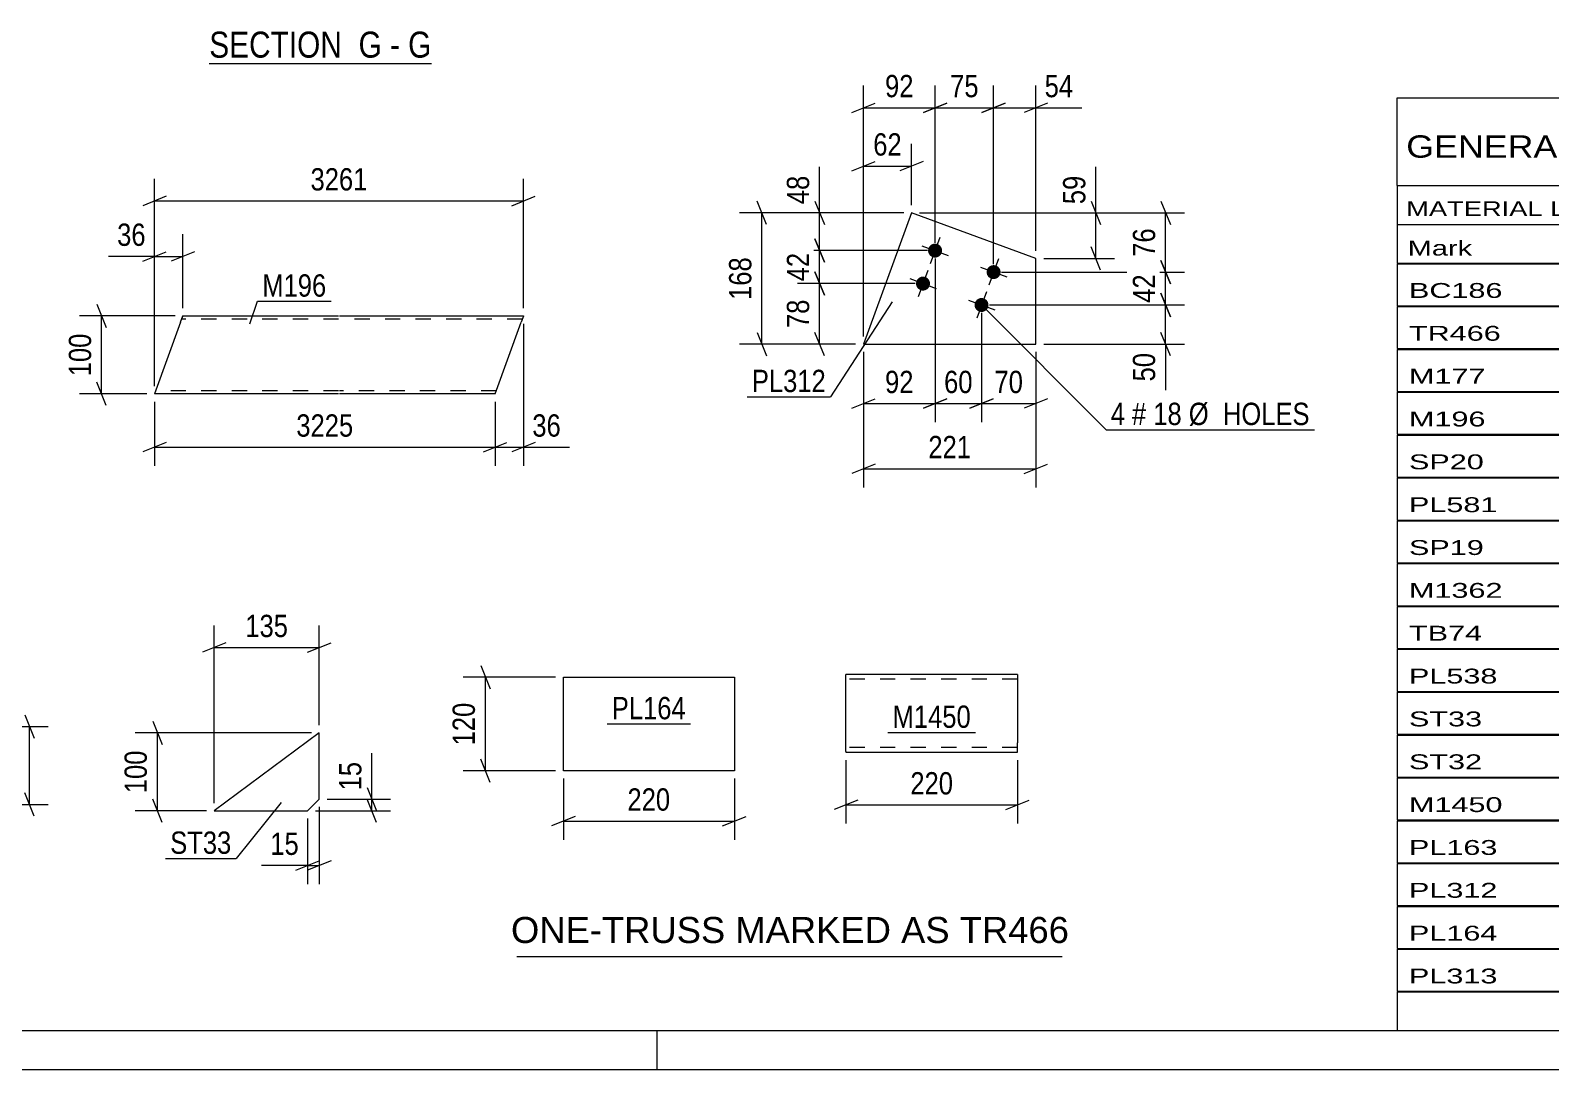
# Model space of a CAD drawing. Header units: millimetres. Extents: x 0 to 841, y 0 to 594.
# Drawn here: x 340.6 to 535.7, y 0 to 133.4 of the extents above; entities that cross this region are included whole.
import ezdxf

# ---------------------------------------------------------------- set-up
doc = ezdxf.new("R2010")
doc.units = ezdxf.units.MM
doc.linetypes.add('DXK_LINE_DOT2', pattern=[3.9198, 1.9599, -1.9599])
doc.styles.add('Arial', font='ARIAL.TTF', dxfattribs={"height": 0.2})
doc.styles.add('Arial Narrow', font='ARIALN.TTF', dxfattribs={"height": 0.2})

# ---------------------------------------------------------------- blocks, each defined once
blk = doc.blocks.new('Unknown-318887585-1133 - 12244')
at = {"color": 5, "linetype": 'Continuous'}
for p, q in [((5, 5), (836, 5)), ((421, 0), (421, 5)), ((0, 0), (841, 0))]:
    blk.add_line(p, q, dxfattribs=at)
blk = doc.blocks.new('Unknown-318887585-17 - 6443')
at = {"color": 6, "linetype": 'Continuous'}
blk.add_line((363.52, 129.15), (392.02, 129.15), dxfattribs=at)
at = {"color": 0, "linetype": 'Continuous'}
for points in [[(381.63, 129.9), (381.63, 133.4), (363.52, 133.4), (363.52, 129.9)], [(385.66, 129.9), (385.66, 133.4), (382.68, 133.4), (382.68, 129.9)], [(387.99, 129.9), (387.99, 133.4), (386.71, 133.4), (386.71, 129.9)], [(392.02, 129.9), (392.02, 133.4), (389.04, 133.4), (389.04, 129.9)]]:
    blk.add_wipeout(points, dxfattribs=at)
at = {"color": 7, "linetype": 'Continuous', "style": 'Arial Narrow'}
for s, p in [('SECTION ', (363.52, 129.9)), ('G', (382.68, 129.9)), ('G', (389.04, 129.9)), ('-', (386.71, 129.9))]:
    blk.add_text(s, height=3.34, dxfattribs=at).set_placement(p)
blk = doc.blocks.new('Part-318887585-7653 - 7649')
at = {"color": 2, "linetype": 'Continuous'}
for p, q in [((467.25, 50.73), (445.24, 50.73)), ((445.24, 40.82), (445.24, 50.73)), ((467.25, 50.73), (467.25, 41.93)), ((467.25, 40.73), (467.25, 41.93)), ((445.24, 40.82), (445.24, 40.73)), ((445.24, 40.73), (467.25, 40.73))]:
    blk.add_line(p, q, dxfattribs=at)
at = {"color": 7, "linetype": 'DXK_LINE_DOT2'}
for p, q in [((467.25, 50.13), (445.24, 50.13)), ((445.24, 41.33), (445.24, 41.38)), ((467.25, 41.33), (445.24, 41.33)), ((467.25, 41.38), (467.25, 41.7)), ((467.25, 41.33), (467.25, 41.38))]:
    blk.add_line(p, q, dxfattribs=at)
blk = doc.blocks.new('Part-318887585-3000 - 2984')
at = {"color": 2, "linetype": 'Continuous'}
for p, q in [((359.82, 95.94), (356.48, 86.74)), ((359.82, 95.94), (360.12, 96.74)), ((360.12, 96.74), (380.12, 96.74)), ((380.22, 96.74), (403.86, 96.74)), ((400.22, 86.74), (403.56, 95.94)), ((403.77, 96.5), (403.56, 95.94)), ((403.83, 96.68), (403.77, 96.5)), ((403.86, 96.74), (403.83, 96.68)), ((380.12, 86.74), (356.48, 86.74)), ((400.22, 86.74), (380.22, 86.74))]:
    blk.add_line(p, q, dxfattribs=at)
at = {"color": 7, "linetype": 'DXK_LINE_DOT2'}
for p, q in [((380.12, 96.34), (359.97, 96.34)), ((360.09, 96.68), (360.03, 96.5)), ((360.12, 96.74), (360.09, 96.68)), ((403.71, 96.34), (380.22, 96.34)), ((403.86, 96.74), (403.77, 96.5)), ((380.12, 87.14), (356.62, 87.14)), ((400.36, 87.14), (380.22, 87.14))]:
    blk.add_line(p, q, dxfattribs=at)
blk = doc.blocks.new('Part-318887585-2487 - 2471')
at = {"color": 2, "linetype": 'Continuous'}
for p, q in [((377.64, 43.22), (364.14, 33.22)), ((377.64, 34.72), (377.64, 43.22)), ((364.14, 33.22), (376.14, 33.22)), ((376.14, 33.22), (377.64, 34.72))]:
    blk.add_line(p, q, dxfattribs=at)
blk = doc.blocks.new('Bolt-318887585-12376 - 12374')
at = {"linetype": 'Continuous'}
for points in [[(457.52, 104.82, -1), (455.83, 105.44, -1)], [(455.97, 100.59, -1), (454.28, 101.21, -1)], [(465.03, 102.06, -1), (463.34, 102.68, -1)], [(463.48, 97.84, -1), (461.79, 98.46, -1)]]:
    blk.add_hatch(color=1, dxfattribs=at).paths.add_polyline_path(points)
at = {"color": 1, "linetype": 'Continuous'}
for p, q in [((454.99, 105.75), (458.37, 104.51)), ((457.3, 106.82), (456.06, 103.44)), ((464.81, 104.06), (463.57, 100.68)), ((453.44, 101.53), (456.82, 100.28)), ((455.75, 102.59), (454.51, 99.21)), ((462.5, 102.99), (465.88, 101.75)), ((463.26, 99.84), (462.02, 96.46)), ((460.95, 98.77), (464.33, 97.53))]:
    blk.add_line(p, q, dxfattribs=at)
blk = doc.blocks.new('Part-318887585-12375 - 12374')
at = {"color": 2, "linetype": 'Continuous'}
for p, q in [((453.66, 109.97), (447.48, 93.12)), ((469.62, 104.1), (453.66, 109.97)), ((469.62, 93.12), (469.62, 104.1)), ((447.48, 93.12), (469.62, 93.12))]:
    blk.add_line(p, q, dxfattribs=at)
blk = doc.blocks.new('Part-318887585-13191 - 13190')
at = {"color": 2, "linetype": 'Continuous'}
for p, q in [((408.96, 38.37), (408.96, 50.37)), ((408.96, 50.37), (430.91, 50.37)), ((430.91, 50.37), (430.91, 38.37)), ((430.91, 38.37), (408.96, 38.37))]:
    blk.add_line(p, q, dxfattribs=at)
blk = doc.blocks.new('StraightDimension-318887585-7655 - 7649')
at = {"color": 7, "linetype": 'Continuous'}
for p, q in [((445.24, 39.73), (445.24, 31.57)), ((467.25, 39.73), (467.25, 31.57)), ((446.74, 34.57), (443.74, 33.37)), ((445.24, 33.97), (467.25, 33.97)), ((465.75, 33.37), (468.75, 34.57))]:
    blk.add_line(p, q, dxfattribs=at)
at = {"color": 0}
blk.add_wipeout([(459.59, 34.72), (459.59, 38.92), (452.9, 38.92), (452.9, 34.72)], dxfattribs=at)
at = {"color": 3, "style": 'Arial Narrow'}
blk.add_text('220', height=2.863, dxfattribs=at).set_placement((453.5, 35.32))
blk = doc.blocks.new('StraightDimension-318887585-3027 - 2984')
at = {"color": 7, "linetype": 'Continuous'}
for p, q in [((356.48, 87.74), (356.48, 107.24)), ((360.12, 97.74), (360.12, 107.24)), ((354.98, 103.79), (357.98, 104.99)), ((356.48, 104.39), (360.12, 104.39)), ((361.62, 104.99), (358.62, 103.79))]:
    blk.add_line(p, q, dxfattribs=at)
at = {"color": 0}
blk.add_wipeout([(355.95, 105.14), (355.95, 109.34), (351.09, 109.34), (351.09, 105.14)], dxfattribs=at)
at = {"color": 7, "linetype": 'Continuous'}
blk.add_line((356.48, 104.39), (350.57, 104.39), dxfattribs=at)
blk.add_line((356.48, 104.39), (350.57, 104.39), dxfattribs=at)
at = {"color": 3, "style": 'Arial Narrow'}
blk.add_text('36', height=2.863, dxfattribs=at).set_placement((351.69, 105.74))
blk = doc.blocks.new('StraightDimension-318887585-3003 - 2984')
at = {"color": 7, "linetype": 'Continuous'}
for p, q in [((349.1, 98.24), (350.3, 95.24)), ((359.12, 96.74), (346.85, 96.74)), ((349.7, 86.74), (349.7, 96.74)), ((350.3, 85.24), (349.1, 88.24)), ((355.48, 86.74), (346.85, 86.74))]:
    blk.add_line(p, q, dxfattribs=at)
at = {"color": 0}
blk.add_wipeout([(348.95, 95.08), (344.75, 95.08), (344.75, 88.4), (348.95, 88.4)], dxfattribs=at)
at = {"color": 3, "style": 'Arial Narrow'}
blk.add_text('100', height=2.863, rotation=90.0002, dxfattribs=at).set_placement((348.35, 89))
blk = doc.blocks.new('StraightDimension-318887585-3052 - 2984')
at = {"color": 7, "linetype": 'Continuous'}
for p, q in [((356.48, 85.74), (356.48, 77.5)), ((400.22, 85.74), (400.22, 77.5)), ((357.98, 80.5), (354.98, 79.3)), ((398.72, 79.3), (401.72, 80.5)), ((356.48, 79.9), (400.22, 79.9))]:
    blk.add_line(p, q, dxfattribs=at)
at = {"color": 0}
blk.add_wipeout([(382.6, 80.65), (382.6, 84.85), (374.09, 84.85), (374.09, 80.65)], dxfattribs=at)
at = {"color": 3, "style": 'Arial Narrow'}
blk.add_text('3225', height=2.863, dxfattribs=at).set_placement((374.69, 81.25))
blk = doc.blocks.new('StraightDimension-318887585-3040 - 2984')
at = {"color": 7, "linetype": 'Continuous'}
for p, q in [((403.86, 95.74), (403.86, 77.5)), ((400.22, 85.74), (400.22, 77.5)), ((398.72, 79.3), (401.72, 80.5)), ((405.36, 80.5), (402.36, 79.3)), ((400.22, 79.9), (403.86, 79.9))]:
    blk.add_line(p, q, dxfattribs=at)
at = {"color": 0}
blk.add_wipeout([(409.24, 80.65), (409.24, 84.85), (404.38, 84.85), (404.38, 80.65)], dxfattribs=at)
at = {"color": 7, "linetype": 'Continuous'}
blk.add_line((403.86, 79.9), (409.76, 79.9), dxfattribs=at)
blk.add_line((403.86, 79.9), (409.76, 79.9), dxfattribs=at)
at = {"color": 3, "style": 'Arial Narrow'}
blk.add_text('36', height=2.863, dxfattribs=at).set_placement((404.98, 81.25))
blk = doc.blocks.new('StraightDimension-318887585-3016 - 2984')
at = {"color": 7, "linetype": 'Continuous'}
for p, q in [((356.48, 87.74), (356.48, 114.35)), ((403.86, 97.74), (403.86, 114.35)), ((357.98, 112.1), (354.98, 110.9)), ((356.48, 111.5), (403.86, 111.5)), ((402.36, 110.9), (405.36, 112.1))]:
    blk.add_line(p, q, dxfattribs=at)
at = {"color": 0}
blk.add_wipeout([(384.42, 112.25), (384.42, 116.45), (375.91, 116.45), (375.91, 112.25)], dxfattribs=at)
at = {"color": 3, "style": 'Arial Narrow'}
blk.add_text('3261', height=2.863, dxfattribs=at).set_placement((376.51, 112.85))
blk = doc.blocks.new('StraightDimension-318887585-2594 - 2543')
at = {"color": 7, "linetype": 'Continuous'}
for p, q in [((339.83, 45.53), (341.03, 42.53)), ((320.97, 44.03), (342.83, 44.03)), ((340.43, 34.03), (340.43, 44.03)), ((341.03, 32.53), (339.83, 35.53)), ((333.06, 34.03), (342.83, 34.03))]:
    blk.add_line(p, q, dxfattribs=at)
at = {"color": 0}
blk.add_wipeout([(339.68, 42.37), (335.48, 42.37), (335.48, 35.68), (339.68, 35.68)], dxfattribs=at)
at = {"color": 3, "style": 'Arial Narrow'}
blk.add_text('100', height=2.863, rotation=90.0002, dxfattribs=at).set_placement((339.08, 36.28))
blk = doc.blocks.new('StraightDimension-318887585-2489 - 2471')
at = {"color": 7, "linetype": 'Continuous'}
for p, q in [((377.64, 33.72), (377.64, 23.81)), ((376.14, 32.22), (376.14, 23.81)), ((374.64, 25.61), (377.64, 26.81)), ((379.14, 26.81), (376.14, 25.61)), ((376.14, 26.21), (377.64, 26.21))]:
    blk.add_line(p, q, dxfattribs=at)
at = {"color": 0}
blk.add_wipeout([(375.61, 26.96), (375.61, 31.16), (370.75, 31.16), (370.75, 26.96)], dxfattribs=at)
at = {"color": 7, "linetype": 'Continuous'}
blk.add_line((376.14, 26.21), (370.23, 26.21), dxfattribs=at)
blk.add_line((376.14, 26.21), (370.23, 26.21), dxfattribs=at)
at = {"color": 3, "style": 'Arial Narrow'}
blk.add_text('15', height=2.863, dxfattribs=at).set_placement((371.35, 27.56))
blk = doc.blocks.new('StraightDimension-318887585-2528 - 2471')
at = {"color": 7, "linetype": 'Continuous'}
for p, q in [((383.79, 36.22), (384.99, 33.22)), ((377.14, 33.22), (386.79, 33.22)), ((378.64, 34.72), (386.79, 34.72)), ((384.99, 31.72), (383.79, 34.72)), ((384.39, 33.22), (384.39, 34.72))]:
    blk.add_line(p, q, dxfattribs=at)
at = {"color": 0}
blk.add_wipeout([(383.64, 40.1), (379.44, 40.1), (379.44, 35.24), (383.64, 35.24)], dxfattribs=at)
at = {"color": 7, "linetype": 'Continuous'}
blk.add_line((384.39, 34.72), (384.39, 40.63), dxfattribs=at)
blk.add_line((384.39, 34.72), (384.39, 40.63), dxfattribs=at)
at = {"color": 3, "style": 'Arial Narrow'}
blk.add_text('15', height=2.863, rotation=90.0002, dxfattribs=at).set_placement((383.04, 35.84))
blk = doc.blocks.new('StraightDimension-318887585-2504 - 2471')
at = {"color": 7, "linetype": 'Continuous'}
for p, q in [((364.14, 34.22), (364.14, 57.02)), ((377.64, 44.22), (377.64, 57.02)), ((365.64, 54.77), (362.64, 53.57)), ((376.14, 53.57), (379.14, 54.77)), ((364.14, 54.17), (377.64, 54.17))]:
    blk.add_line(p, q, dxfattribs=at)
at = {"color": 0}
blk.add_wipeout([(374.23, 54.92), (374.23, 59.12), (367.54, 59.12), (367.54, 54.92)], dxfattribs=at)
at = {"color": 3, "style": 'Arial Narrow'}
blk.add_text('135', height=2.863, dxfattribs=at).set_placement((368.14, 55.52))
blk = doc.blocks.new('StraightDimension-318887585-2516 - 2471')
at = {"color": 7, "linetype": 'Continuous'}
for p, q in [((376.64, 43.22), (354, 43.22)), ((356.25, 44.72), (357.45, 41.72)), ((356.85, 33.22), (356.85, 43.22)), ((363.14, 33.22), (354, 33.22)), ((357.45, 31.72), (356.25, 34.72))]:
    blk.add_line(p, q, dxfattribs=at)
at = {"color": 0}
blk.add_wipeout([(356.1, 41.56), (351.9, 41.56), (351.9, 34.88), (356.1, 34.88)], dxfattribs=at)
at = {"color": 3, "style": 'Arial Narrow'}
blk.add_text('100', height=2.863, rotation=90.0002, dxfattribs=at).set_placement((355.5, 35.48))
blk = doc.blocks.new('StraightDimension-318887585-12432 - 12374')
at = {"color": 7, "linetype": 'Continuous'}
for p, q in [((435.04, 108.47), (433.84, 111.47)), ((452.66, 109.97), (431.59, 109.97)), ((434.44, 93.12), (434.44, 109.97)), ((433.84, 94.62), (435.04, 91.62)), ((446.48, 93.12), (431.59, 93.12))]:
    blk.add_line(p, q, dxfattribs=at)
at = {"color": 0}
blk.add_wipeout([(433.69, 104.89), (429.49, 104.89), (429.49, 98.2), (433.69, 98.2)], dxfattribs=at)
at = {"color": 3, "style": 'Arial Narrow'}
blk.add_text('168', height=2.863, rotation=90.0002, dxfattribs=at).set_placement((433.09, 98.8))
blk = doc.blocks.new('StraightDimension-318887585-12456 - 12374')
at = {"color": 7, "linetype": 'Continuous'}
for p, q in [((441.26, 111.47), (442.46, 108.47)), ((452.66, 109.97), (439.01, 109.97)), ((441.86, 105.13), (441.86, 109.97)), ((442.46, 103.63), (441.26, 106.63)), ((455.68, 105.13), (439.01, 105.13))]:
    blk.add_line(p, q, dxfattribs=at)
at = {"color": 0}
blk.add_wipeout([(441.11, 115.35), (436.91, 115.35), (436.91, 110.49), (441.11, 110.49)], dxfattribs=at)
at = {"color": 7, "linetype": 'Continuous'}
blk.add_line((441.86, 109.97), (441.86, 115.87), dxfattribs=at)
blk.add_line((441.86, 109.97), (441.86, 115.87), dxfattribs=at)
at = {"color": 3, "style": 'Arial Narrow'}
blk.add_text('48', height=2.863, rotation=90.0002, dxfattribs=at).set_placement((440.51, 111.09))
blk = doc.blocks.new('StraightDimension-318887585-13126 - 12374')
at = {"color": 7, "linetype": 'Continuous'}
for p, q in [((485.67, 111.47), (486.87, 108.47)), ((454.66, 109.97), (488.67, 109.97)), ((486.27, 102.37), (486.27, 109.97)), ((486.87, 100.87), (485.67, 103.87)), ((465.19, 102.37), (488.67, 102.37))]:
    blk.add_line(p, q, dxfattribs=at)
at = {"color": 0}
blk.add_wipeout([(485.52, 108.6), (481.32, 108.6), (481.32, 103.74), (485.52, 103.74)], dxfattribs=at)
at = {"color": 3, "style": 'Arial Narrow'}
blk.add_text('76', height=2.863, rotation=90.0002, dxfattribs=at).set_placement((484.92, 104.34))
blk = doc.blocks.new('StraightDimension-318887585-12426 - 12374')
at = {"color": 7, "linetype": 'Continuous'}
for p, q in [((476.71, 111.47), (477.91, 108.47)), ((454.66, 109.97), (479.71, 109.97)), ((477.31, 104.1), (477.31, 109.97)), ((477.91, 102.6), (476.71, 105.6)), ((470.62, 104.1), (479.71, 104.1))]:
    blk.add_line(p, q, dxfattribs=at)
at = {"color": 0}
blk.add_wipeout([(476.56, 115.35), (472.36, 115.35), (472.36, 110.49), (476.56, 110.49)], dxfattribs=at)
at = {"color": 7, "linetype": 'Continuous'}
blk.add_line((477.31, 109.97), (477.31, 115.87), dxfattribs=at)
blk.add_line((477.31, 109.97), (477.31, 115.87), dxfattribs=at)
at = {"color": 3, "style": 'Arial Narrow'}
blk.add_text('59', height=2.863, rotation=90.0002, dxfattribs=at).set_placement((475.96, 111.09))
blk = doc.blocks.new('StraightDimension-318887585-13127 - 12374')
at = {"color": 7, "linetype": 'Continuous'}
for p, q in [((485.67, 103.87), (486.87, 100.87)), ((465.19, 102.37), (488.67, 102.37)), ((486.27, 98.15), (486.27, 102.37)), ((486.87, 96.65), (485.67, 99.65)), ((463.64, 98.15), (488.67, 98.15))]:
    blk.add_line(p, q, dxfattribs=at)
at = {"color": 0}
blk.add_wipeout([(485.52, 102.69), (481.32, 102.69), (481.32, 97.83), (485.52, 97.83)], dxfattribs=at)
at = {"color": 3, "style": 'Arial Narrow'}
blk.add_text('42', height=2.863, rotation=90.0002, dxfattribs=at).set_placement((484.92, 98.43))
blk = doc.blocks.new('StraightDimension-318887585-12418 - 12374')
at = {"color": 7, "linetype": 'Continuous'}
for p, q in [((447.48, 94.12), (447.48, 118.83)), ((453.66, 110.97), (453.66, 118.83)), ((445.98, 115.38), (448.98, 116.58)), ((447.48, 115.98), (453.66, 115.98)), ((455.16, 116.58), (452.16, 115.38))]:
    blk.add_line(p, q, dxfattribs=at)
at = {"color": 0}
blk.add_wipeout([(453, 116.73), (453, 120.93), (448.14, 120.93), (448.14, 116.73)], dxfattribs=at)
at = {"color": 3, "style": 'Arial Narrow'}
blk.add_text('62', height=2.863, dxfattribs=at).set_placement((448.74, 117.33))
blk = doc.blocks.new('StraightDimension-318887585-12422 - 12374')
at = {"color": 7, "linetype": 'Continuous'}
for p, q in [((447.48, 92.12), (447.48, 74.73)), ((469.62, 92.12), (469.62, 74.73)), ((448.98, 77.73), (445.98, 76.53)), ((447.48, 77.13), (469.62, 77.13)), ((468.12, 76.53), (471.12, 77.73))]:
    blk.add_line(p, q, dxfattribs=at)
at = {"color": 0}
blk.add_wipeout([(461.89, 77.88), (461.89, 82.08), (455.21, 82.08), (455.21, 77.88)], dxfattribs=at)
at = {"color": 3, "style": 'Arial Narrow'}
blk.add_text('221', height=2.863, dxfattribs=at).set_placement((455.81, 78.48))
blk = doc.blocks.new('StraightDimension-318887585-12436 - 12374')
at = {"color": 7, "linetype": 'Continuous'}
for p, q in [((462.64, 97.15), (462.64, 83.09)), ((469.62, 92.12), (469.62, 83.09)), ((461.14, 84.89), (464.14, 86.09)), ((471.12, 86.09), (468.12, 84.89)), ((462.64, 85.49), (469.62, 85.49))]:
    blk.add_line(p, q, dxfattribs=at)
at = {"color": 0}
blk.add_wipeout([(468.56, 86.24), (468.56, 90.44), (463.7, 90.44), (463.7, 86.24)], dxfattribs=at)
at = {"color": 3, "style": 'Arial Narrow'}
blk.add_text('70', height=2.863, dxfattribs=at).set_placement((464.3, 86.84))
blk = doc.blocks.new('StraightDimension-318887585-12437 - 12374')
at = {"color": 7, "linetype": 'Continuous'}
for p, q in [((456.68, 104.13), (456.68, 83.09)), ((462.64, 97.15), (462.64, 83.09)), ((455.18, 84.89), (458.18, 86.09)), ((464.14, 86.09), (461.14, 84.89)), ((456.68, 85.49), (462.64, 85.49))]:
    blk.add_line(p, q, dxfattribs=at)
at = {"color": 0}
blk.add_wipeout([(462.09, 86.24), (462.09, 90.44), (457.23, 90.44), (457.23, 86.24)], dxfattribs=at)
at = {"color": 3, "style": 'Arial Narrow'}
blk.add_text('60', height=2.863, dxfattribs=at).set_placement((457.83, 86.84))
blk = doc.blocks.new('StraightDimension-318887585-12438 - 12374')
at = {"color": 7, "linetype": 'Continuous'}
for p, q in [((456.68, 104.13), (456.68, 83.09)), ((447.48, 92.12), (447.48, 83.09)), ((445.98, 84.89), (448.98, 86.09)), ((458.18, 86.09), (455.18, 84.89)), ((447.48, 85.49), (456.68, 85.49))]:
    blk.add_line(p, q, dxfattribs=at)
at = {"color": 0}
blk.add_wipeout([(454.51, 86.24), (454.51, 90.44), (449.65, 90.44), (449.65, 86.24)], dxfattribs=at)
at = {"color": 3, "style": 'Arial Narrow'}
blk.add_text('92', height=2.863, dxfattribs=at).set_placement((450.25, 86.84))
blk = doc.blocks.new('StraightDimension-318887585-12457 - 12374')
at = {"color": 7, "linetype": 'Continuous'}
for p, q in [((441.26, 106.63), (442.46, 103.63)), ((455.68, 105.13), (439.01, 105.13)), ((441.86, 100.9), (441.86, 105.13)), ((442.46, 99.4), (441.26, 102.4)), ((454.13, 100.9), (439.01, 100.9))]:
    blk.add_line(p, q, dxfattribs=at)
at = {"color": 0}
blk.add_wipeout([(441.11, 105.44), (436.91, 105.44), (436.91, 100.59), (441.11, 100.59)], dxfattribs=at)
at = {"color": 3, "style": 'Arial Narrow'}
blk.add_text('42', height=2.863, rotation=90.0002, dxfattribs=at).set_placement((440.51, 101.19))
blk = doc.blocks.new('StraightDimension-318887585-13103 - 12374')
at = {"color": 7, "linetype": 'Continuous'}
for p, q in [((464.19, 103.37), (464.19, 126.32)), ((469.62, 105.1), (469.62, 126.32)), ((462.69, 122.87), (465.69, 124.07)), ((464.19, 123.47), (469.62, 123.47)), ((471.12, 124.07), (468.12, 122.87))]:
    blk.add_line(p, q, dxfattribs=at)
at = {"color": 0}
blk.add_wipeout([(475, 124.22), (475, 128.42), (470.14, 128.42), (470.14, 124.22)], dxfattribs=at)
at = {"color": 7, "linetype": 'Continuous'}
blk.add_line((469.62, 123.47), (475.53, 123.47), dxfattribs=at)
blk.add_line((469.62, 123.47), (475.53, 123.47), dxfattribs=at)
at = {"color": 3, "style": 'Arial Narrow'}
blk.add_text('54', height=2.863, dxfattribs=at).set_placement((470.74, 124.82))
blk = doc.blocks.new('StraightDimension-318887585-12458 - 12374')
at = {"color": 7, "linetype": 'Continuous'}
for p, q in [((441.26, 102.4), (442.46, 99.4)), ((454.13, 100.9), (439.01, 100.9)), ((441.86, 93.12), (441.86, 100.9)), ((442.46, 91.62), (441.26, 94.62)), ((446.48, 93.12), (439.01, 93.12))]:
    blk.add_line(p, q, dxfattribs=at)
at = {"color": 0}
blk.add_wipeout([(441.11, 99.44), (436.91, 99.44), (436.91, 94.59), (441.11, 94.59)], dxfattribs=at)
at = {"color": 3, "style": 'Arial Narrow'}
blk.add_text('78', height=2.863, rotation=90.0002, dxfattribs=at).set_placement((440.51, 95.19))
blk = doc.blocks.new('StraightDimension-318887585-13104 - 12374')
at = {"color": 7, "linetype": 'Continuous'}
for p, q in [((456.68, 106.13), (456.68, 126.32)), ((464.19, 103.37), (464.19, 126.32)), ((455.18, 122.87), (458.18, 124.07)), ((456.68, 123.47), (464.19, 123.47)), ((465.69, 124.07), (462.69, 122.87))]:
    blk.add_line(p, q, dxfattribs=at)
at = {"color": 0}
blk.add_wipeout([(462.86, 124.22), (462.86, 128.42), (458.01, 128.42), (458.01, 124.22)], dxfattribs=at)
at = {"color": 3, "style": 'Arial Narrow'}
blk.add_text('75', height=2.863, dxfattribs=at).set_placement((458.61, 124.82))
blk = doc.blocks.new('StraightDimension-318887585-13105 - 12374')
at = {"color": 7, "linetype": 'Continuous'}
for p, q in [((447.48, 94.12), (447.48, 126.32)), ((456.68, 106.13), (456.68, 126.32)), ((445.98, 122.87), (448.98, 124.07)), ((447.48, 123.47), (456.68, 123.47)), ((458.18, 124.07), (455.18, 122.87))]:
    blk.add_line(p, q, dxfattribs=at)
at = {"color": 0}
blk.add_wipeout([(454.51, 124.22), (454.51, 128.42), (449.65, 128.42), (449.65, 124.22)], dxfattribs=at)
at = {"color": 3, "style": 'Arial Narrow'}
blk.add_text('92', height=2.863, dxfattribs=at).set_placement((450.25, 124.82))
blk = doc.blocks.new('StraightDimension-318887585-13128 - 12374')
at = {"color": 7, "linetype": 'Continuous'}
for p, q in [((485.67, 99.65), (486.87, 96.65)), ((463.64, 98.15), (488.67, 98.15)), ((486.27, 93.12), (486.27, 98.15)), ((486.87, 91.62), (485.67, 94.62)), ((470.62, 93.12), (488.67, 93.12))]:
    blk.add_line(p, q, dxfattribs=at)
at = {"color": 0}
blk.add_wipeout([(485.52, 92.6), (481.32, 92.6), (481.32, 87.74), (485.52, 87.74)], dxfattribs=at)
at = {"color": 7, "linetype": 'Continuous'}
blk.add_line((486.27, 93.12), (486.27, 87.22), dxfattribs=at)
blk.add_line((486.27, 93.12), (486.27, 87.22), dxfattribs=at)
at = {"color": 3, "style": 'Arial Narrow'}
blk.add_text('50', height=2.863, rotation=90.0002, dxfattribs=at).set_placement((484.92, 88.34))
blk = doc.blocks.new('StraightDimension-318887585-13324 - 13190')
at = {"color": 7, "linetype": 'Continuous'}
for p, q in [((398.36, 51.87), (399.56, 48.87)), ((407.96, 50.37), (396.11, 50.37)), ((398.96, 38.37), (398.96, 50.37)), ((399.56, 36.87), (398.36, 39.87)), ((407.96, 38.37), (396.11, 38.37))]:
    blk.add_line(p, q, dxfattribs=at)
at = {"color": 0}
blk.add_wipeout([(398.21, 47.71), (394.01, 47.71), (394.01, 41.02), (398.21, 41.02)], dxfattribs=at)
at = {"color": 3, "style": 'Arial Narrow'}
blk.add_text('120', height=2.863, rotation=90.0002, dxfattribs=at).set_placement((397.61, 41.62))
blk = doc.blocks.new('StraightDimension-318887585-13328 - 13190')
at = {"color": 7, "linetype": 'Continuous'}
for p, q in [((408.96, 37.37), (408.96, 29.49)), ((430.91, 37.37), (430.91, 29.49)), ((410.46, 32.49), (407.46, 31.29)), ((408.96, 31.89), (430.91, 31.89)), ((429.41, 31.29), (432.41, 32.49))]:
    blk.add_line(p, q, dxfattribs=at)
at = {"color": 0}
blk.add_wipeout([(423.27, 32.64), (423.27, 36.84), (416.59, 36.84), (416.59, 32.64)], dxfattribs=at)
at = {"color": 3, "style": 'Arial Narrow'}
blk.add_text('220', height=2.863, dxfattribs=at).set_placement((417.19, 33.24))
blk = doc.blocks.new('Mark-318887585-7651 - 7649')
at = {"color": 0}
blk.add_wipeout([(461.27, 43.87), (461.27, 46.87), (451.22, 46.87), (451.22, 43.87)], dxfattribs=at)
blk.add_wipeout([(461.27, 43.87), (461.27, 46.87), (451.22, 46.87), (451.22, 43.87)], dxfattribs=at)
at = {"color": 30, "linetype": 'Continuous'}
blk.add_line((450.62, 43.27), (461.87, 43.27), dxfattribs=at)
at = {"color": 3, "style": 'Arial Narrow'}
blk.add_text('M1450', height=2.863, dxfattribs=at).set_placement((451.22, 43.87))
blk = doc.blocks.new('Unknown-318887585-13985 - 12244')
at = {"color": 7, "linetype": 'Continuous'}
for p, q in [((516, 124.75), (676, 124.75)), ((516, 113.5), (516, 124.75)), ((676, 124.75), (676, 113.5)), ((516, 113.5), (676, 113.5)), ((516, 113.5), (516, 108.5)), ((676, 113.5), (676, 108.5)), ((516, 108.5), (676, 108.5)), ((516, 108.5), (516, 103.5)), ((540, 108.5), (540, 103.5)), ((575.5, 108.5), (575.5, 103.5)), ((601.5, 108.5), (601.5, 103.5)), ((614.5, 108.5), (614.5, 103.5)), ((632, 108.5), (632, 103.5)), ((654, 108.5), (654, 103.5)), ((676, 108.5), (676, 103.5)), ((516, 103.5), (676, 103.5)), ((516, 103.45), (516, 98.05)), ((516, 103.45), (676, 103.45)), ((540, 103.5), (540, 98)), ((575.5, 103.5), (575.5, 98)), ((601.5, 103.5), (601.5, 98)), ((614.5, 103.5), (614.5, 98)), ((632, 103.5), (632, 98)), ((654, 103.5), (654, 98)), ((676, 103.45), (676, 98.05)), ((516, 98.05), (676, 98.05)), ((516, 97.95), (516, 92.55)), ((516, 97.95), (676, 97.95)), ((540, 98), (540, 92.5)), ((575.5, 98), (575.5, 92.5)), ((601.5, 98), (601.5, 92.5)), ((614.5, 98), (614.5, 92.5)), ((632, 98), (632, 92.5)), ((654, 98), (654, 92.5)), ((676, 97.95), (676, 92.55)), ((516, 92.55), (676, 92.55)), ((516, 92.45), (516, 87.05)), ((516, 92.45), (676, 92.45)), ((540, 92.5), (540, 87)), ((575.5, 92.5), (575.5, 87)), ((601.5, 92.5), (601.5, 87)), ((614.5, 92.5), (614.5, 87)), ((632, 92.5), (632, 87)), ((654, 92.5), (654, 87)), ((676, 92.45), (676, 87.05)), ((516, 87.05), (676, 87.05)), ((516, 86.95), (516, 81.55)), ((516, 86.95), (676, 86.95)), ((540, 87), (540, 81.5)), ((575.5, 87), (575.5, 81.5)), ((601.5, 87), (601.5, 81.5)), ((614.5, 87), (614.5, 81.5)), ((632, 87), (632, 81.5)), ((654, 87), (654, 81.5)), ((676, 86.95), (676, 81.55)), ((516, 81.55), (676, 81.55)), ((516, 81.45), (516, 76.05)), ((516, 81.45), (676, 81.45)), ((540, 81.5), (540, 76)), ((575.5, 81.5), (575.5, 76)), ((601.5, 81.5), (601.5, 76)), ((614.5, 81.5), (614.5, 76)), ((632, 81.5), (632, 76)), ((654, 81.5), (654, 76)), ((676, 81.45), (676, 76.05)), ((516, 76.05), (676, 76.05)), ((516, 75.95), (516, 70.55)), ((516, 75.95), (676, 75.95)), ((540, 76), (540, 70.5)), ((575.5, 76), (575.5, 70.5)), ((601.5, 76), (601.5, 70.5)), ((614.5, 76), (614.5, 70.5)), ((632, 76), (632, 70.5)), ((654, 76), (654, 70.5)), ((676, 75.95), (676, 70.55)), ((516, 70.55), (676, 70.55)), ((516, 70.45), (516, 65.05)), ((516, 70.45), (676, 70.45)), ((540, 70.5), (540, 65)), ((575.5, 70.5), (575.5, 65)), ((601.5, 70.5), (601.5, 65)), ((614.5, 70.5), (614.5, 65)), ((632, 70.5), (632, 65)), ((654, 70.5), (654, 65)), ((676, 70.45), (676, 65.05)), ((516, 65.05), (676, 65.05)), ((516, 64.95), (516, 59.55)), ((516, 64.95), (676, 64.95)), ((540, 65), (540, 59.5)), ((575.5, 65), (575.5, 59.5)), ((601.5, 65), (601.5, 59.5)), ((614.5, 65), (614.5, 59.5)), ((632, 65), (632, 59.5)), ((654, 65), (654, 59.5)), ((676, 64.95), (676, 59.55)), ((516, 59.55), (676, 59.55)), ((516, 59.45), (516, 54.05)), ((516, 59.45), (676, 59.45)), ((540, 59.5), (540, 54)), ((575.5, 59.5), (575.5, 54)), ((601.5, 59.5), (601.5, 54)), ((614.5, 59.5), (614.5, 54)), ((632, 59.5), (632, 54)), ((654, 59.5), (654, 54)), ((676, 59.45), (676, 54.05)), ((516, 54.05), (676, 54.05)), ((516, 53.95), (516, 48.55)), ((516, 53.95), (676, 53.95)), ((540, 54), (540, 48.5)), ((575.5, 54), (575.5, 48.5)), ((601.5, 54), (601.5, 48.5)), ((614.5, 54), (614.5, 48.5)), ((632, 54), (632, 48.5)), ((654, 54), (654, 48.5)), ((676, 53.95), (676, 48.55)), ((516, 48.55), (676, 48.55)), ((516, 48.45), (516, 43.05)), ((516, 48.45), (676, 48.45)), ((540, 48.5), (540, 43)), ((575.5, 48.5), (575.5, 43)), ((601.5, 48.5), (601.5, 43)), ((614.5, 48.5), (614.5, 43)), ((632, 48.5), (632, 43)), ((654, 48.5), (654, 43)), ((676, 48.45), (676, 43.05)), ((516, 43.05), (676, 43.05)), ((516, 42.95), (516, 37.55)), ((516, 42.95), (676, 42.95)), ((540, 43), (540, 37.5)), ((575.5, 43), (575.5, 37.5)), ((601.5, 43), (601.5, 37.5)), ((614.5, 43), (614.5, 37.5)), ((632, 43), (632, 37.5)), ((654, 43), (654, 37.5)), ((676, 42.95), (676, 37.55)), ((516, 37.55), (676, 37.55)), ((516, 37.45), (516, 32.05)), ((516, 37.45), (676, 37.45)), ((540, 37.5), (540, 32)), ((575.5, 37.5), (575.5, 32)), ((601.5, 37.5), (601.5, 32)), ((614.5, 37.5), (614.5, 32)), ((632, 37.5), (632, 32)), ((654, 37.5), (654, 32)), ((676, 37.45), (676, 32.05)), ((516, 32.05), (676, 32.05)), ((516, 31.95), (516, 26.55)), ((516, 31.95), (676, 31.95)), ((540, 32), (540, 26.5)), ((575.5, 32), (575.5, 26.5)), ((601.5, 32), (601.5, 26.5)), ((614.5, 32), (614.5, 26.5)), ((632, 32), (632, 26.5)), ((654, 32), (654, 26.5)), ((676, 31.95), (676, 26.55)), ((516, 26.55), (676, 26.55)), ((516, 26.45), (516, 21.05)), ((516, 26.45), (676, 26.45)), ((540, 26.5), (540, 21)), ((575.5, 26.5), (575.5, 21)), ((601.5, 26.5), (601.5, 21)), ((614.5, 26.5), (614.5, 21)), ((632, 26.5), (632, 21)), ((654, 26.5), (654, 21)), ((676, 26.45), (676, 21.05)), ((516, 21.05), (676, 21.05)), ((516, 20.95), (516, 15.55)), ((516, 20.95), (676, 20.95)), ((540, 21), (540, 15.5)), ((575.5, 21), (575.5, 15.5)), ((601.5, 21), (601.5, 15.5)), ((614.5, 21), (614.5, 15.5)), ((632, 21), (632, 15.5)), ((654, 21), (654, 15.5)), ((676, 20.95), (676, 15.55)), ((516, 15.55), (676, 15.55)), ((516, 15.45), (516, 10.05)), ((516, 15.45), (676, 15.45)), ((540, 15.5), (540, 10)), ((575.5, 15.5), (575.5, 10)), ((601.5, 15.5), (601.5, 10)), ((614.5, 15.5), (614.5, 10)), ((632, 15.5), (632, 10)), ((654, 15.5), (654, 10)), ((676, 15.45), (676, 10.05)), ((516, 10.05), (676, 10.05)), ((516, 10), (676, 10)), ((516, 10), (516, 5)), ((632, 10), (632, 5)), ((654, 10), (654, 5)), ((676, 10), (676, 5)), ((516, 5), (676, 5))]:
    blk.add_line(p, q, dxfattribs=at)
at = {"color": 7, "style": 'Arial Narrow'}
for s, height, width, p in [('GENERAL NOTES & WELD DETAILS :', 2.8633, 1.4, (517.15, 117.06)), ('REFER TYP DRAWING TYP-01', 1.9089, 1.6, (600.7, 117.16)), ("MATERIAL LIST FOR ASSEMBLY MK'D", 1.9089, 1.6, (517.15, 109.56)), ('TR466', 1.909, 1.794707, (609.9, 109.47)), ('1', 1.91, 1.794707, (638.08, 109.56)), ('No. Required', 1.9089, 1.6, (647.41, 109.56)), ('Mark', 1.909, 1.7, (517.34, 104.5)), ('Profile', 1.909, 1.7, (550.41, 104.5)), ('Material', 1.909, 1.7, (580.54, 104.56)), ('No.', 1.909, 1.7, (605.5, 104.56)), ('Length', 1.909, 1.7, (616, 104.56)), ('Area', 1.909, 1.7, (638.5, 104.56)), ('Weight', 1.909, 1.7, (658, 104.56))]:
    blk.add_text(s, height=height, dxfattribs=dict(at, width=width)).set_placement(p)
at = {"color": 7, "linetype": 'Continuous', "style": 'Arial Narrow'}
for s, height, width, p in [('BC186', 1.909, 1.794707, (517.5, 99.06)), ('SHS132*6', 1.909, 1.794707, (542, 99.06)), ('E350', 1.909, 1.794707, (581.74, 99.06)), ('1', 1.91, 1.794707, (605.86, 99.06)), ('18054', 1.909, 1.794707, (616.4, 99.06)), ('9.5', 1.909, 1.794707, (642.32, 99.06)), ('428.3', 1.909, 1.794707, (658.96, 99.06)), ('TR466', 1.909, 1.794707, (517.5, 93.56)), ('SHS100*8', 1.909, 1.794707, (542, 93.56)), ('E350', 1.909, 1.794707, (581.74, 93.56)), ('1', 1.91, 1.794707, (605.86, 93.56)), ('18034', 1.909, 1.794707, (616.4, 93.56)), ('7.2', 1.909, 1.794707, (642.32, 93.56)), ('416.8', 1.909, 1.794707, (658.96, 93.56)), ('M177', 1.909, 1.794707, (517.5, 88.06)), ('SHS100*6', 1.909, 1.794707, (542, 88.06)), ('E350', 1.909, 1.794707, (581.74, 88.06)), ('7', 1.91, 1.794707, (605.86, 88.06)), ('3167', 1.909, 1.794707, (618.58, 88.06)), ('1.2', 1.909, 1.794707, (642.32, 88.06)), ('383.7', 1.909, 1.794707, (658.96, 88.06)), ('M196', 1.909, 1.794707, (517.5, 82.56)), ('SHS100*4', 1.909, 1.794707, (542, 82.56)), ('E350', 1.909, 1.794707, (581.74, 82.56)), ('8', 1.91, 1.794707, (605.86, 82.56)), ('3261', 1.909, 1.794707, (618.58, 82.56)), ('1.3', 1.909, 1.794707, (642.32, 82.56)), ('311.1', 1.909, 1.794707, (658.96, 82.56)), ('SP20', 1.909, 1.794707, (517.5, 77.06)), ('PL20*380', 1.909, 1.794707, (542, 77.06)), ('E350', 1.909, 1.794707, (581.74, 77.06)), ('6', 1.91, 1.794707, (605.86, 77.06)), ('380', 1.909, 1.794707, (620.77, 77.06)), ('0.3', 1.909, 1.794707, (642.32, 77.06)), ('136.0', 1.909, 1.794707, (658.96, 77.06)), ('PL581', 1.909, 1.794707, (517.5, 71.56)), ('PL12*300', 1.909, 1.794707, (542, 71.56)), ('E350', 1.909, 1.794707, (581.74, 71.56)), ('14', 1.909, 1.794707, (604.76, 71.56)), ('310', 1.909, 1.794707, (620.77, 71.56)), ('0.2', 1.909, 1.794707, (642.32, 71.56)), ('122.6', 1.909, 1.794707, (658.96, 71.56)), ('SP19', 1.909, 1.794707, (517.5, 66.06)), ('PL16*325', 1.909, 1.794707, (542, 66.06)), ('E350', 1.909, 1.794707, (581.74, 66.06)), ('4', 1.91, 1.794707, (605.86, 66.06)), ('325', 1.909, 1.794707, (620.77, 66.06)), ('0.2', 1.909, 1.794707, (642.32, 66.06)), ('53.1', 1.909, 1.794707, (661.14, 66.06)), ('M1362', 1.909, 1.794707, (517.5, 60.56)), ('RHS100*100*6', 1.9089, 1.794707, (542, 60.56)), ('E350', 1.909, 1.794707, (581.74, 60.56)), ('14', 1.909, 1.794707, (604.76, 60.56)), ('196', 1.909, 1.794707, (620.77, 60.56)), ('0.1', 1.909, 1.794707, (642.32, 60.56)), ('48.6', 1.909, 1.794707, (661.14, 60.56)), ('TB74', 1.909, 1.794707, (517.5, 55.06)), ('RHS150*110*6', 1.9089, 1.794707, (542, 55.06)), ('E350', 1.909, 1.794707, (581.74, 55.06)), ('6', 1.91, 1.794707, (605.86, 55.06)), ('200', 1.909, 1.794707, (620.77, 55.06)), ('0.1', 1.909, 1.794707, (642.32, 55.06)), ('28.0', 1.909, 1.794707, (661.14, 55.06)), ('PL538', 1.909, 1.794707, (517.5, 49.56)), ('PL10*150', 1.909, 1.794707, (542, 49.56)), ('E350', 1.909, 1.794707, (581.74, 49.56)), ('6', 1.91, 1.794707, (605.86, 49.56)), ('170', 1.909, 1.794707, (620.77, 49.56)), ('0.1', 1.909, 1.794707, (642.32, 49.56)), ('12.0', 1.909, 1.794707, (661.14, 49.56)), ('ST33', 1.909, 1.794707, (517.5, 44.06)), ('PL8*100', 1.909, 1.794707, (542, 44.06)), ('E350', 1.909, 1.794707, (581.74, 44.06)), ('24', 1.909, 1.794707, (604.76, 44.06)), ('135', 1.909, 1.794707, (620.77, 44.06)), ('0.0', 1.909, 1.794707, (642.32, 44.06)), ('10.0', 1.909, 1.794707, (661.14, 44.06)), ('ST32', 1.909, 1.794707, (517.5, 38.56)), ('PL8*100', 1.909, 1.794707, (542, 38.56)), ('E350', 1.909, 1.794707, (581.74, 38.56)), ('24', 1.909, 1.794707, (604.76, 38.56)), ('121', 1.909, 1.794707, (620.77, 38.56)), ('0.0', 1.909, 1.794707, (642.32, 38.56)), ('8.9', 1.909, 1.794707, (663.33, 38.56)), ('M1450', 1.909, 1.794707, (517.5, 33.06)), ('RHS100*100*6', 1.9089, 1.794707, (542, 33.06)), ('E350', 1.909, 1.794707, (581.74, 33.06)), ('1', 1.91, 1.794707, (605.86, 33.06)), ('220', 1.909, 1.794707, (620.77, 33.06)), ('0.1', 1.909, 1.794707, (642.32, 33.06)), ('3.9', 1.909, 1.794707, (663.33, 33.06)), ('PL163', 1.909, 1.794707, (517.5, 27.56)), ('PL12*167', 1.909, 1.794707, (542, 27.56)), ('E350', 1.909, 1.794707, (581.74, 27.56)), ('1', 1.91, 1.794707, (605.86, 27.56)), ('220', 1.909, 1.794707, (620.77, 27.56)), ('0.1', 1.909, 1.794707, (642.32, 27.56)), ('2.6', 1.909, 1.794707, (663.33, 27.56)), ('PL312', 1.909, 1.794707, (517.5, 22.06)), ('PL12*168', 1.909, 1.794707, (542, 22.06)), ('E350', 1.909, 1.794707, (581.74, 22.06)), ('1', 1.91, 1.794707, (605.86, 22.06)), ('221', 1.909, 1.794707, (620.77, 22.06)), ('0.1', 1.909, 1.794707, (642.32, 22.06)), ('2.6', 1.909, 1.794707, (663.33, 22.06)), ('PL164', 1.909, 1.794707, (517.5, 16.56)), ('PL10*120', 1.909, 1.794707, (542, 16.56)), ('E350', 1.909, 1.794707, (581.74, 16.56)), ('1', 1.91, 1.794707, (605.86, 16.56)), ('220', 1.909, 1.794707, (620.77, 16.56)), ('0.1', 1.909, 1.794707, (642.32, 16.56)), ('2.1', 1.909, 1.794707, (663.33, 16.56)), ('PL313', 1.909, 1.794707, (517.5, 11.06)), ('PL10*120', 1.909, 1.794707, (542, 11.06)), ('E350', 1.909, 1.794707, (581.74, 11.06)), ('1', 1.91, 1.794707, (605.86, 11.06)), ('221', 1.909, 1.794707, (620.77, 11.06)), ('0.1', 1.909, 1.794707, (642.32, 11.06)), ('2.1', 1.909, 1.794707, (663.33, 11.06)), ('Total', 1.909, 1.7, (618.33, 6.5)), ('44.6', 1.909, 1.794707, (639.64, 6.5)), ('1972.5', 1.909, 1.794707, (656.77, 6.5))]:
    blk.add_text(s, height=height, dxfattribs=dict(at, width=width)).set_placement(p)
blk = doc.blocks.new('Unknown-318887585-13986 - 12244')
at = {"color": 7, "linetype": 'Continuous'}
blk.add_line((403, 14.5), (473, 14.5), dxfattribs=at)
at = {"color": 7, "style": 'Arial'}
blk.add_text('ONE-TRUSS MARKED AS TR466', height=3.3428, dxfattribs=at).set_placement((402.24, 16.25))
blk = doc.blocks.new('Mark-318887585-2996 - 2984')
at = {"color": 0}
blk.add_wipeout([(378.55, 99.22), (378.55, 102.22), (370.32, 102.22), (370.32, 99.22)], dxfattribs=at)
blk.add_wipeout([(378.55, 99.22), (378.55, 102.22), (370.32, 102.22), (370.32, 99.22)], dxfattribs=at)
at = {"color": 30, "linetype": 'Continuous'}
for p, q in [((368.74, 95.74), (369.72, 98.62)), ((369.72, 98.62), (379.15, 98.62))]:
    blk.add_line(p, q, dxfattribs=at)
at = {"color": 3, "style": 'Arial Narrow'}
blk.add_text('M196', height=2.863, dxfattribs=at).set_placement((370.32, 99.22))
blk = doc.blocks.new('Mark-318887585-2483 - 2471')
at = {"color": 0}
blk.add_wipeout([(366.35, 27.7), (366.35, 30.7), (358.5, 30.7), (358.5, 27.7)], dxfattribs=at)
blk.add_wipeout([(366.35, 27.7), (366.35, 30.7), (358.5, 30.7), (358.5, 27.7)], dxfattribs=at)
at = {"color": 30, "linetype": 'Continuous'}
for p in [(372.76, 34.29), (357.9, 27.1)]:
    blk.add_line(p, (366.95, 27.1), dxfattribs=at)
at = {"color": 3, "style": 'Arial Narrow'}
blk.add_text('ST33', height=2.863, dxfattribs=at).set_placement((358.5, 27.7))
blk = doc.blocks.new('Mark-318887585-12539 - 12374')
at = {"color": 0}
blk.add_wipeout([(442.67, 86.97), (442.67, 89.97), (433.16, 89.97), (433.16, 86.97)], dxfattribs=at)
blk.add_wipeout([(442.67, 86.97), (442.67, 89.97), (433.16, 89.97), (433.16, 86.97)], dxfattribs=at)
at = {"color": 30, "linetype": 'Continuous'}
for p in [(451.18, 98.55), (432.56, 86.37)]:
    blk.add_line(p, (443.27, 86.37), dxfattribs=at)
at = {"color": 3, "style": 'Arial Narrow'}
blk.add_text('PL312', height=2.863, dxfattribs=at).set_placement((433.16, 86.97))
blk = doc.blocks.new('Mark-318887585-13750 - 12374')
at = {"color": 0}
blk.add_wipeout([(481.05, 82.74), (481.05, 85.74), (479.22, 85.74), (479.22, 82.74)], dxfattribs=at)
blk.add_wipeout([(481.05, 82.74), (481.05, 85.74), (479.22, 85.74), (479.22, 82.74)], dxfattribs=at)
at = {"color": 7, "linetype": 'Continuous'}
blk.add_line((462.64, 98.15), (478.62, 82.14), dxfattribs=at)
at = {"color": 3, "style": 'Arial Narrow'}
blk.add_text('4', height=2.86, dxfattribs=at).set_placement((479.22, 82.74))
at = {"color": 0}
blk.add_wipeout([(483.78, 82.74), (483.78, 85.74), (481.95, 85.74), (481.95, 82.74)], dxfattribs=at)
blk.add_wipeout([(483.78, 82.74), (483.78, 85.74), (481.95, 85.74), (481.95, 82.74)], dxfattribs=at)
blk.add_wipeout([(488.34, 82.74), (488.34, 85.74), (484.68, 85.74), (484.68, 82.74)], dxfattribs=at)
blk.add_wipeout([(488.34, 82.74), (488.34, 85.74), (484.68, 85.74), (484.68, 82.74)], dxfattribs=at)
at = {"color": 3, "style": 'Arial Narrow'}
for s, height, p in [('#', 2.86, (481.95, 82.74)), ('18', 2.863, (484.68, 82.74))]:
    blk.add_text(s, height=height, dxfattribs=at).set_placement(p)
at = {"color": 0}
blk.add_wipeout([(504.76, 82.74), (504.76, 85.74), (489.24, 85.74), (489.24, 82.74)], dxfattribs=at)
blk.add_wipeout([(504.76, 82.74), (504.76, 85.74), (489.24, 85.74), (489.24, 82.74)], dxfattribs=at)
at = {"color": 7, "linetype": 'Continuous'}
blk.add_line((478.62, 82.14), (505.36, 82.14), dxfattribs=at)
at = {"color": 3, "style": 'Arial Narrow'}
blk.add_text('Ø  HOLES', height=2.863, dxfattribs=at).set_placement((489.24, 82.74))
blk = doc.blocks.new('Mark-318887585-13337 - 13190')
at = {"color": 0}
blk.add_wipeout([(424.68, 44.97), (424.68, 47.97), (415.18, 47.97), (415.18, 44.97)], dxfattribs=at)
blk.add_wipeout([(424.68, 44.97), (424.68, 47.97), (415.18, 47.97), (415.18, 44.97)], dxfattribs=at)
at = {"color": 30, "linetype": 'Continuous'}
blk.add_line((414.58, 44.37), (425.28, 44.37), dxfattribs=at)
at = {"color": 3, "style": 'Arial Narrow'}
blk.add_text('PL164', height=2.863, dxfattribs=at).set_placement((415.18, 44.97))

msp = doc.modelspace()

# ---------------------------------------------------------------- block references
for name in ['Unknown-318887585-1133 - 12244', 'Unknown-318887585-13985 - 12244', 'Part-318887585-12375 - 12374', 'Bolt-318887585-12376 - 12374', 'Part-318887585-3000 - 2984', 'Part-318887585-13191 - 13190', 'Part-318887585-7653 - 7649', 'Part-318887585-2487 - 2471', 'Unknown-318887585-13986 - 12244']:
    msp.add_blockref(name, (0, 0))

# ---------------------------------------------------------------- next in the draw order: block references
for name in ['Unknown-318887585-17 - 6443', 'StraightDimension-318887585-12432 - 12374', 'StraightDimension-318887585-3027 - 2984', 'StraightDimension-318887585-13324 - 13190', 'Mark-318887585-13337 - 13190', 'Mark-318887585-7651 - 7649', 'StraightDimension-318887585-2594 - 2543', 'StraightDimension-318887585-7655 - 7649', 'StraightDimension-318887585-2489 - 2471']:
    msp.add_blockref(name, (0, 0))

# ---------------------------------------------------------------- next in the draw order: block references
for name in ['StraightDimension-318887585-12456 - 12374', 'StraightDimension-318887585-3003 - 2984', 'StraightDimension-318887585-12422 - 12374', 'StraightDimension-318887585-2528 - 2471', 'StraightDimension-318887585-13328 - 13190']:
    msp.add_blockref(name, (0, 0))

# ---------------------------------------------------------------- next in the draw order: block references
for name in ['StraightDimension-318887585-13126 - 12374', 'StraightDimension-318887585-3052 - 2984', 'StraightDimension-318887585-2504 - 2471']:
    msp.add_blockref(name, (0, 0))

# ---------------------------------------------------------------- next in the draw order: block references
for name in ['StraightDimension-318887585-12426 - 12374', 'StraightDimension-318887585-3040 - 2984', 'StraightDimension-318887585-2516 - 2471']:
    msp.add_blockref(name, (0, 0))

# ---------------------------------------------------------------- next in the draw order: block references
for name in ['StraightDimension-318887585-12418 - 12374', 'StraightDimension-318887585-3016 - 2984', 'StraightDimension-318887585-13127 - 12374', 'Mark-318887585-2483 - 2471']:
    msp.add_blockref(name, (0, 0))

# ---------------------------------------------------------------- next in the draw order: block references
for name in ['Mark-318887585-2996 - 2984', 'StraightDimension-318887585-12436 - 12374']:
    msp.add_blockref(name, (0, 0))

# ---------------------------------------------------------------- next in the draw order: block references
msp.add_blockref('StraightDimension-318887585-12437 - 12374', (0, 0))

# ---------------------------------------------------------------- next in the draw order: block references
for name in ['StraightDimension-318887585-13103 - 12374', 'StraightDimension-318887585-12438 - 12374', 'StraightDimension-318887585-13128 - 12374']:
    msp.add_blockref(name, (0, 0))

# ---------------------------------------------------------------- next in the draw order: block references
for name in ['StraightDimension-318887585-12457 - 12374', 'Mark-318887585-13750 - 12374']:
    msp.add_blockref(name, (0, 0))

# ---------------------------------------------------------------- next in the draw order: block references
for name in ['StraightDimension-318887585-13104 - 12374', 'StraightDimension-318887585-12458 - 12374']:
    msp.add_blockref(name, (0, 0))

# ---------------------------------------------------------------- next in the draw order: block references
msp.add_blockref('StraightDimension-318887585-13105 - 12374', (0, 0))

# ---------------------------------------------------------------- next in the draw order: block references
msp.add_blockref('Mark-318887585-12539 - 12374', (0, 0))

doc.saveas('drawing.dxf')
